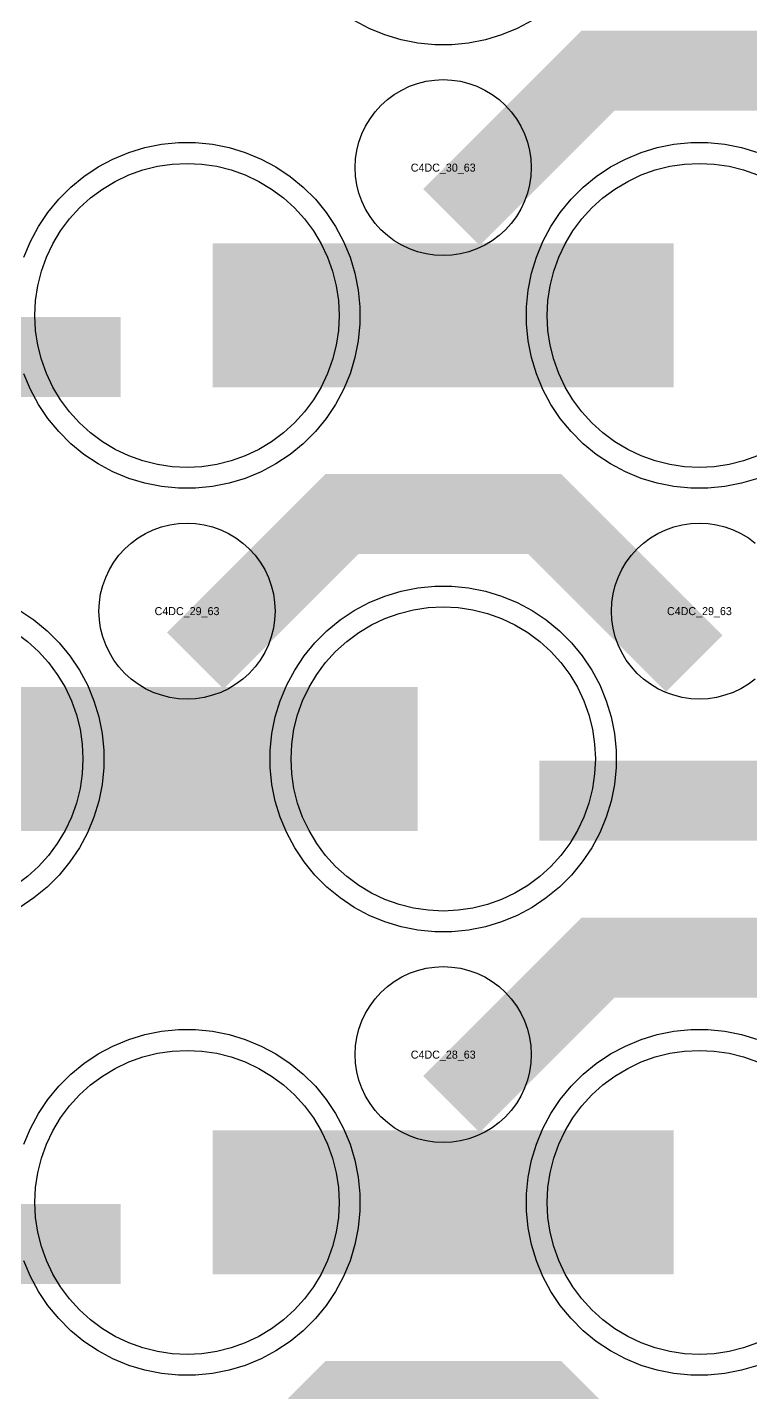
# Model space of a CAD drawing. Extents: x -11880 to 11880, y -14992 to 14992.
# Drawn here: x 8110.1 to 8336, y -11019.2 to -10592.6 of the extents above; entities that cross this region are included whole.
import ezdxf
from ezdxf.enums import TextEntityAlignment as Align

# ---------------------------------------------------------------- set-up
doc = ezdxf.new("R2010")
doc.units = 0
doc.header["$MEASUREMENT"] = 0
for name, color, linetype in [('GDS_775_DT_237', 138, 'CONTINUOUS'), ('RDL1_FS', 34, 'CONTINUOUS'), ('RDL_BS', 160, 'CONTINUOUS')]:
    doc.layers.add(name, color=color, linetype=linetype)

msp = doc.modelspace()

# ---------------------------------------------------------------- linework, layer by layer
at = {"layer": 'RDL1_FS', "color": 241, "true_color": 0xf7abae}
for points in [[(8160, -10730.149), (8155.343, -10729.92), (8150.732, -10729.236), (8146.209, -10728.104), (8141.819, -10726.532), (8137.605, -10724.54), (8133.605, -10722.142), (8129.86, -10719.364), (8126.406, -10716.234), (8123.276, -10712.78), (8120.498, -10709.035), (8118.1, -10705.035), (8116.108, -10700.821), (8114.536, -10696.431), (8113.404, -10691.908), (8112.72, -10687.297), (8112.491, -10682.64), (8112.72, -10677.983), (8113.404, -10673.372), (8114.536, -10668.849), (8116.108, -10664.459), (8118.1, -10660.245), (8120.498, -10656.245), (8123.276, -10652.5), (8126.406, -10649.046), (8129.86, -10645.916), (8133.605, -10643.138), (8137.605, -10640.74), (8141.819, -10638.748), (8146.209, -10637.176), (8150.732, -10636.044), (8155.343, -10635.36), (8160, -10635.131), (8164.657, -10635.36), (8169.268, -10636.044), (8173.791, -10637.176), (8178.181, -10638.748), (8182.395, -10640.74), (8186.395, -10643.138), (8190.14, -10645.916), (8193.594, -10649.046), (8196.724, -10652.5), (8199.502, -10656.245), (8201.9, -10660.245), (8203.892, -10664.459), (8205.464, -10668.849), (8206.596, -10673.372), (8207.28, -10677.983), (8207.509, -10682.64), (8207.28, -10687.297), (8206.596, -10691.908), (8205.464, -10696.431), (8203.892, -10700.821), (8201.9, -10705.035), (8199.502, -10709.035), (8196.724, -10712.78), (8193.594, -10716.234), (8190.14, -10719.364), (8186.395, -10722.142), (8182.395, -10724.54), (8178.181, -10726.532), (8173.791, -10728.104), (8169.268, -10729.236), (8164.657, -10729.92)], [(8160, -11007.279), (8155.343, -11007.05), (8150.732, -11006.366), (8146.209, -11005.234), (8141.819, -11003.662), (8137.605, -11001.67), (8133.605, -10999.272), (8129.86, -10996.494), (8126.406, -10993.364), (8123.276, -10989.91), (8120.498, -10986.165), (8118.1, -10982.165), (8116.108, -10977.951), (8114.536, -10973.561), (8113.404, -10969.038), (8112.72, -10964.427), (8112.491, -10959.77), (8112.72, -10955.113), (8113.404, -10950.502), (8114.536, -10945.979), (8116.108, -10941.589), (8118.1, -10937.375), (8120.498, -10933.375), (8123.276, -10929.63), (8126.406, -10926.176), (8129.86, -10923.046), (8133.605, -10920.268), (8137.605, -10917.87), (8141.819, -10915.878), (8146.209, -10914.306), (8150.732, -10913.174), (8155.343, -10912.49), (8160, -10912.261), (8164.657, -10912.49), (8169.268, -10913.174), (8173.791, -10914.306), (8178.181, -10915.878), (8182.395, -10917.87), (8186.395, -10920.268), (8190.14, -10923.046), (8193.594, -10926.176), (8196.724, -10929.63), (8199.502, -10933.375), (8201.9, -10937.375), (8203.892, -10941.589), (8205.464, -10945.979), (8206.596, -10950.502), (8207.28, -10955.113), (8207.509, -10959.77), (8207.28, -10964.427), (8206.596, -10969.038), (8205.464, -10973.561), (8203.892, -10977.951), (8201.9, -10982.165), (8199.502, -10986.165), (8196.724, -10989.91), (8193.594, -10993.364), (8190.14, -10996.494), (8186.395, -10999.272), (8182.395, -11001.67), (8178.181, -11003.662), (8173.791, -11005.234), (8169.268, -11006.366), (8164.657, -11007.05)]]:
    msp.add_lwpolyline(points, close=True, dxfattribs=at)
for points in [[(8338.181, -10726.532), (8333.791, -10728.104), (8329.268, -10729.236), (8324.657, -10729.92), (8320, -10730.149), (8315.343, -10729.92), (8310.732, -10729.236), (8306.209, -10728.104), (8301.819, -10726.532), (8297.605, -10724.54), (8293.605, -10722.142), (8289.86, -10719.364), (8286.406, -10716.234), (8283.276, -10712.78), (8280.498, -10709.035), (8278.1, -10705.035), (8276.108, -10700.821), (8274.536, -10696.431), (8273.404, -10691.908), (8272.72, -10687.297), (8272.491, -10682.64), (8272.72, -10677.983), (8273.404, -10673.372), (8274.536, -10668.849), (8276.108, -10664.459), (8278.1, -10660.245), (8280.498, -10656.245), (8283.276, -10652.5), (8286.406, -10649.046), (8289.86, -10645.916), (8293.605, -10643.138), (8297.605, -10640.74), (8301.819, -10638.748), (8306.209, -10637.176), (8310.732, -10636.044), (8315.343, -10635.36), (8320, -10635.131), (8324.657, -10635.36), (8329.268, -10636.044), (8333.791, -10637.176), (8338.181, -10638.748)], [(8338.181, -11003.662), (8333.791, -11005.234), (8329.268, -11006.366), (8324.657, -11007.05), (8320, -11007.279), (8315.343, -11007.05), (8310.732, -11006.366), (8306.209, -11005.234), (8301.819, -11003.662), (8297.605, -11001.67), (8293.605, -10999.272), (8289.86, -10996.494), (8286.406, -10993.364), (8283.276, -10989.91), (8280.498, -10986.165), (8278.1, -10982.165), (8276.108, -10977.951), (8274.536, -10973.561), (8273.404, -10969.038), (8272.72, -10964.427), (8272.491, -10959.77), (8272.72, -10955.113), (8273.404, -10950.502), (8274.536, -10945.979), (8276.108, -10941.589), (8278.1, -10937.375), (8280.498, -10933.375), (8283.276, -10929.63), (8286.406, -10926.176), (8289.86, -10923.046), (8293.605, -10920.268), (8297.605, -10917.87), (8301.819, -10915.878), (8306.209, -10914.306), (8310.732, -10913.174), (8315.343, -10912.49), (8320, -10912.261), (8324.657, -10912.49), (8329.268, -10913.174), (8333.791, -10914.306), (8338.181, -10915.878)]]:
    msp.add_lwpolyline(points, dxfattribs=at)
for points in [[(8168.002, -10682.64, 45, 45, 0), (8240.002, -10682.64, 45, 45, 0)], [(8240.002, -10682.64, 45, 45, 0), (8312.002, -10682.64, 45, 45, 0)], [(8168.002, -10959.77, 45, 45, 0), (8240.002, -10959.77, 45, 45, 0)], [(8240.002, -10959.77, 45, 45, 0), (8312.002, -10959.77, 45, 45, 0)]]:
    msp.add_lwpolyline(points, format="xyseb", dxfattribs=at)
at = {"layer": 'RDL1_FS'}
msp.add_lwpolyline([(8240, -10868.714), (8235.343, -10868.485), (8230.732, -10867.801), (8226.209, -10866.669), (8221.819, -10865.097), (8217.605, -10863.105), (8213.605, -10860.707), (8209.86, -10857.929), (8206.406, -10854.799), (8203.276, -10851.345), (8200.498, -10847.6), (8198.1, -10843.6), (8196.108, -10839.386), (8194.536, -10834.996), (8193.404, -10830.473), (8192.72, -10825.862), (8192.491, -10821.205), (8192.72, -10816.548), (8193.404, -10811.937), (8194.536, -10807.414), (8196.108, -10803.024), (8198.1, -10798.81), (8200.498, -10794.81), (8203.276, -10791.065), (8206.406, -10787.611), (8209.86, -10784.481), (8213.605, -10781.703), (8217.605, -10779.305), (8221.819, -10777.313), (8226.209, -10775.741), (8230.732, -10774.609), (8235.343, -10773.925), (8240, -10773.696), (8244.657, -10773.925), (8249.268, -10774.609), (8253.791, -10775.741), (8258.181, -10777.313), (8262.395, -10779.305), (8266.395, -10781.703), (8270.14, -10784.481), (8273.594, -10787.611), (8276.724, -10791.065), (8279.502, -10794.81), (8281.9, -10798.81), (8283.892, -10803.024), (8285.464, -10807.414), (8286.596, -10811.937), (8287.28, -10816.548), (8287.509, -10821.205), (8287.28, -10825.862), (8286.596, -10830.473), (8285.464, -10834.996), (8283.892, -10839.386), (8281.9, -10843.6), (8279.502, -10847.6), (8276.724, -10851.345), (8273.594, -10854.799), (8270.14, -10857.929), (8266.395, -10860.707), (8262.395, -10863.105), (8258.181, -10865.097), (8253.791, -10866.669), (8249.268, -10867.801), (8244.657, -10868.485)], close=True, dxfattribs=at)
msp.add_lwpolyline([(8106.395, -10781.703), (8110.14, -10784.481), (8113.594, -10787.611), (8116.724, -10791.065), (8119.502, -10794.81), (8121.9, -10798.81), (8123.892, -10803.024), (8125.464, -10807.414), (8126.596, -10811.937), (8127.28, -10816.548), (8127.509, -10821.205), (8127.28, -10825.862), (8126.596, -10830.473), (8125.464, -10834.996), (8123.892, -10839.386), (8121.9, -10843.6), (8119.502, -10847.6), (8116.724, -10851.345), (8113.594, -10854.799), (8110.14, -10857.929), (8106.395, -10860.707)], dxfattribs=at)
for points in [[(8088.002, -10821.205, 45, 45, 0), (8160.002, -10821.205, 45, 45, 0)], [(8160.002, -10821.205, 45, 45, 0), (8232.002, -10821.205, 45, 45, 0)]]:
    msp.add_lwpolyline(points, format="xyseb", dxfattribs=at)
at = {"layer": 'RDL_BS'}
for points in [[(8267.777, -10590.463), (8263.115, -10592.955), (8258.205, -10594.986), (8253.165, -10596.517), (8247.938, -10597.563), (8242.644, -10598.08), (8237.356, -10598.08), (8232.062, -10597.563), (8226.835, -10596.517), (8221.795, -10594.986), (8216.885, -10592.955), (8212.223, -10590.463)], [(8337.443, -10796.271), (8335.28, -10797.874), (8332.956, -10799.267), (8330.519, -10800.419), (8327.984, -10801.326), (8325.365, -10801.983), (8322.693, -10802.379), (8320, -10802.511), (8317.307, -10802.379), (8314.635, -10801.983), (8312.016, -10801.326), (8309.481, -10800.419), (8307.044, -10799.267), (8304.72, -10797.874), (8302.557, -10796.271), (8300.558, -10794.459), (8298.746, -10792.46), (8297.143, -10790.297), (8295.75, -10787.973), (8294.598, -10785.536), (8293.691, -10783.001), (8293.034, -10780.382), (8292.638, -10777.71), (8292.506, -10775.017), (8292.638, -10772.324), (8293.034, -10769.652), (8293.691, -10767.033), (8294.598, -10764.498), (8295.75, -10762.061), (8297.143, -10759.737), (8298.746, -10757.574), (8300.558, -10755.575), (8302.557, -10753.763), (8304.72, -10752.16), (8307.044, -10750.767), (8309.481, -10749.615), (8312.016, -10748.708), (8314.635, -10748.051), (8317.307, -10747.655), (8320, -10747.523), (8322.693, -10747.655), (8325.365, -10748.051), (8327.984, -10748.708), (8330.519, -10749.615), (8332.956, -10750.767), (8335.28, -10752.16), (8337.443, -10753.763)], [(8107.777, -10774.822), (8112.191, -10777.769), (8116.292, -10781.131), (8120.074, -10784.913), (8123.436, -10789.014), (8126.383, -10793.428), (8128.875, -10798.09), (8130.906, -10803), (8132.437, -10808.04), (8133.483, -10813.267), (8134, -10818.561), (8134, -10823.849), (8133.483, -10829.143), (8132.437, -10834.37), (8130.906, -10839.41), (8128.875, -10844.32), (8126.383, -10848.982), (8123.436, -10853.396), (8120.074, -10857.497), (8116.292, -10861.279), (8112.191, -10864.641), (8107.777, -10867.588)]]:
    msp.add_lwpolyline(points, dxfattribs=at)
for points in [[(8242.562, -10651.954, 25, 25, 0), (8288.377, -10606.139, 25, 25, 0), (8321.93, -10606.139, 25, 25, 0)], [(8398.401, -10652.853, 25, 25, 0), (8351.687, -10606.139, 25, 25, 0), (8321.929, -10606.139, 25, 25, 0)], [(8162.562, -10790.519, 25, 25, 0), (8208.377, -10744.704, 25, 25, 0), (8241.93, -10744.704, 25, 25, 0)], [(8318.401, -10791.418, 25, 25, 0), (8271.687, -10744.704, 25, 25, 0), (8241.929, -10744.704, 25, 25, 0)], [(8270.016, -10834.218, 25, 25, 0), (8379.281, -10834.218, 25, 25, 0)], [(8242.562, -10929.084, 25, 25, 0), (8288.377, -10883.269, 25, 25, 0), (8321.93, -10883.269, 25, 25, 0)], [(8398.401, -10929.983, 25, 25, 0), (8351.687, -10883.269, 25, 25, 0), (8321.929, -10883.269, 25, 25, 0)], [(8162.562, -11067.649, 25, 25, 0), (8208.377, -11021.834, 25, 25, 0), (8241.93, -11021.834, 25, 25, 0)], [(8318.401, -11068.548, 25, 25, 0), (8271.687, -11021.834, 25, 25, 0), (8241.929, -11021.834, 25, 25, 0)]]:
    msp.add_lwpolyline(points, format="xyseb", dxfattribs=at)
for points in [[(8240, -10663.946), (8237.307, -10663.814), (8234.635, -10663.418), (8232.016, -10662.761), (8229.481, -10661.854), (8227.044, -10660.702), (8224.72, -10659.309), (8222.557, -10657.706), (8220.558, -10655.894), (8218.746, -10653.895), (8217.143, -10651.732), (8215.75, -10649.408), (8214.598, -10646.971), (8213.691, -10644.436), (8213.034, -10641.817), (8212.638, -10639.145), (8212.506, -10636.452), (8212.638, -10633.759), (8213.034, -10631.087), (8213.691, -10628.468), (8214.598, -10625.933), (8215.75, -10623.496), (8217.143, -10621.172), (8218.746, -10619.009), (8220.558, -10617.01), (8222.557, -10615.198), (8224.72, -10613.595), (8227.044, -10612.202), (8229.481, -10611.05), (8232.016, -10610.143), (8234.635, -10609.486), (8237.307, -10609.09), (8240, -10608.958), (8242.693, -10609.09), (8245.365, -10609.486), (8247.984, -10610.143), (8250.519, -10611.05), (8252.956, -10612.202), (8255.28, -10613.595), (8257.443, -10615.198), (8259.442, -10617.01), (8261.254, -10619.009), (8262.857, -10621.172), (8264.25, -10623.496), (8265.402, -10625.933), (8266.309, -10628.468), (8266.966, -10631.087), (8267.362, -10633.759), (8267.494, -10636.452), (8267.362, -10639.145), (8266.966, -10641.817), (8266.309, -10644.436), (8265.402, -10646.971), (8264.25, -10649.408), (8262.857, -10651.732), (8261.254, -10653.895), (8259.442, -10655.894), (8257.443, -10657.706), (8255.28, -10659.309), (8252.956, -10660.702), (8250.519, -10661.854), (8247.984, -10662.761), (8245.365, -10663.418), (8242.693, -10663.814)], [(8160, -10802.511), (8157.307, -10802.379), (8154.635, -10801.983), (8152.016, -10801.326), (8149.481, -10800.419), (8147.044, -10799.267), (8144.72, -10797.874), (8142.557, -10796.271), (8140.558, -10794.459), (8138.746, -10792.46), (8137.143, -10790.297), (8135.75, -10787.973), (8134.598, -10785.536), (8133.691, -10783.001), (8133.034, -10780.382), (8132.638, -10777.71), (8132.506, -10775.017), (8132.638, -10772.324), (8133.034, -10769.652), (8133.691, -10767.033), (8134.598, -10764.498), (8135.75, -10762.061), (8137.143, -10759.737), (8138.746, -10757.574), (8140.558, -10755.575), (8142.557, -10753.763), (8144.72, -10752.16), (8147.044, -10750.767), (8149.481, -10749.615), (8152.016, -10748.708), (8154.635, -10748.051), (8157.307, -10747.655), (8160, -10747.523), (8162.693, -10747.655), (8165.365, -10748.051), (8167.984, -10748.708), (8170.519, -10749.615), (8172.956, -10750.767), (8175.28, -10752.16), (8177.443, -10753.763), (8179.442, -10755.575), (8181.254, -10757.574), (8182.857, -10759.737), (8184.25, -10762.061), (8185.402, -10764.498), (8186.309, -10767.033), (8186.966, -10769.652), (8187.362, -10772.324), (8187.494, -10775.017), (8187.362, -10777.71), (8186.966, -10780.382), (8186.309, -10783.001), (8185.402, -10785.536), (8184.25, -10787.973), (8182.857, -10790.297), (8181.254, -10792.46), (8179.442, -10794.459), (8177.443, -10796.271), (8175.28, -10797.874), (8172.956, -10799.267), (8170.519, -10800.419), (8167.984, -10801.326), (8165.365, -10801.983), (8162.693, -10802.379)], [(8237.356, -10875.205), (8232.062, -10874.688), (8226.835, -10873.642), (8221.795, -10872.111), (8216.885, -10870.08), (8212.223, -10867.588), (8207.809, -10864.641), (8203.708, -10861.279), (8199.926, -10857.497), (8196.564, -10853.396), (8193.617, -10848.982), (8191.125, -10844.32), (8189.094, -10839.41), (8187.563, -10834.37), (8186.517, -10829.143), (8186, -10823.849), (8186, -10818.561), (8186.517, -10813.267), (8187.563, -10808.04), (8189.094, -10803), (8191.125, -10798.09), (8193.617, -10793.428), (8196.564, -10789.014), (8199.926, -10784.913), (8203.708, -10781.131), (8207.809, -10777.769), (8212.223, -10774.822), (8216.885, -10772.33), (8221.795, -10770.299), (8226.835, -10768.768), (8232.062, -10767.722), (8237.356, -10767.205), (8242.644, -10767.205), (8247.938, -10767.722), (8253.165, -10768.768), (8258.205, -10770.299), (8263.115, -10772.33), (8267.777, -10774.822), (8272.191, -10777.769), (8276.292, -10781.131), (8280.074, -10784.913), (8283.436, -10789.014), (8286.383, -10793.428), (8288.875, -10798.09), (8290.906, -10803), (8292.437, -10808.04), (8293.483, -10813.267), (8294, -10818.561), (8294, -10823.849), (8293.483, -10829.143), (8292.437, -10834.37), (8290.906, -10839.41), (8288.875, -10844.32), (8286.383, -10848.982), (8283.436, -10853.396), (8280.074, -10857.497), (8276.292, -10861.279), (8272.191, -10864.641), (8267.777, -10867.588), (8263.115, -10870.08), (8258.205, -10872.111), (8253.165, -10873.642), (8247.938, -10874.688), (8242.644, -10875.205)], [(8240, -10941.076), (8237.307, -10940.944), (8234.635, -10940.548), (8232.016, -10939.891), (8229.481, -10938.984), (8227.044, -10937.832), (8224.72, -10936.439), (8222.557, -10934.836), (8220.558, -10933.024), (8218.746, -10931.025), (8217.143, -10928.862), (8215.75, -10926.538), (8214.598, -10924.101), (8213.691, -10921.566), (8213.034, -10918.947), (8212.638, -10916.275), (8212.506, -10913.582), (8212.638, -10910.889), (8213.034, -10908.217), (8213.691, -10905.598), (8214.598, -10903.063), (8215.75, -10900.626), (8217.143, -10898.302), (8218.746, -10896.139), (8220.558, -10894.14), (8222.557, -10892.328), (8224.72, -10890.725), (8227.044, -10889.332), (8229.481, -10888.18), (8232.016, -10887.273), (8234.635, -10886.616), (8237.307, -10886.22), (8240, -10886.088), (8242.693, -10886.22), (8245.365, -10886.616), (8247.984, -10887.273), (8250.519, -10888.18), (8252.956, -10889.332), (8255.28, -10890.725), (8257.443, -10892.328), (8259.442, -10894.14), (8261.254, -10896.139), (8262.857, -10898.302), (8264.25, -10900.626), (8265.402, -10903.063), (8266.309, -10905.598), (8266.966, -10908.217), (8267.362, -10910.889), (8267.494, -10913.582), (8267.362, -10916.275), (8266.966, -10918.947), (8266.309, -10921.566), (8265.402, -10924.101), (8264.25, -10926.538), (8262.857, -10928.862), (8261.254, -10931.025), (8259.442, -10933.024), (8257.443, -10934.836), (8255.28, -10936.439), (8252.956, -10937.832), (8250.519, -10938.984), (8247.984, -10939.891), (8245.365, -10940.548), (8242.693, -10940.944)]]:
    msp.add_lwpolyline(points, close=True, dxfattribs=at)
at = {"layer": 'RDL_BS', "color": 241, "true_color": 0xf7abae}
for points in [[(8109.094, -10664.435), (8111.125, -10659.525), (8113.617, -10654.863), (8116.564, -10650.449), (8119.926, -10646.348), (8123.708, -10642.566), (8127.809, -10639.204), (8132.223, -10636.257), (8136.885, -10633.765), (8141.795, -10631.734), (8146.835, -10630.203), (8152.062, -10629.157), (8157.356, -10628.64), (8162.644, -10628.64), (8167.938, -10629.157), (8173.165, -10630.203), (8178.205, -10631.734), (8183.115, -10633.765), (8187.777, -10636.257), (8192.191, -10639.204), (8196.292, -10642.566), (8200.074, -10646.348), (8203.436, -10650.449), (8206.383, -10654.863), (8208.875, -10659.525), (8210.906, -10664.435), (8212.437, -10669.475), (8213.483, -10674.702), (8214, -10679.996), (8214, -10685.284), (8213.483, -10690.578), (8212.437, -10695.805), (8210.906, -10700.845), (8208.875, -10705.755), (8206.383, -10710.417), (8203.436, -10714.831), (8200.074, -10718.932), (8196.292, -10722.714), (8192.191, -10726.076), (8187.777, -10729.023), (8183.115, -10731.515), (8178.205, -10733.546), (8173.165, -10735.077), (8167.938, -10736.123), (8162.644, -10736.64), (8157.356, -10736.64), (8152.062, -10736.123), (8146.835, -10735.077), (8141.795, -10733.546), (8136.885, -10731.515), (8132.223, -10729.023), (8127.809, -10726.076), (8123.708, -10722.714), (8119.926, -10718.932), (8116.564, -10714.831), (8113.617, -10710.417), (8111.125, -10705.755), (8109.094, -10700.845)], [(8338.205, -10733.546), (8333.165, -10735.077), (8327.938, -10736.123), (8322.644, -10736.64), (8317.356, -10736.64), (8312.062, -10736.123), (8306.835, -10735.077), (8301.795, -10733.546), (8296.885, -10731.515), (8292.223, -10729.023), (8287.809, -10726.076), (8283.708, -10722.714), (8279.926, -10718.932), (8276.564, -10714.831), (8273.617, -10710.417), (8271.125, -10705.755), (8269.094, -10700.845), (8267.563, -10695.805), (8266.517, -10690.578), (8266, -10685.284), (8266, -10679.996), (8266.517, -10674.702), (8267.563, -10669.475), (8269.094, -10664.435), (8271.125, -10659.525), (8273.617, -10654.863), (8276.564, -10650.449), (8279.926, -10646.348), (8283.708, -10642.566), (8287.809, -10639.204), (8292.223, -10636.257), (8296.885, -10633.765), (8301.795, -10631.734), (8306.835, -10630.203), (8312.062, -10629.157), (8317.356, -10628.64), (8322.644, -10628.64), (8327.938, -10629.157), (8333.165, -10630.203), (8338.205, -10631.734)], [(8109.094, -10941.565), (8111.125, -10936.655), (8113.617, -10931.993), (8116.564, -10927.579), (8119.926, -10923.478), (8123.708, -10919.696), (8127.809, -10916.334), (8132.223, -10913.387), (8136.885, -10910.895), (8141.795, -10908.864), (8146.835, -10907.333), (8152.062, -10906.287), (8157.356, -10905.77), (8162.644, -10905.77), (8167.938, -10906.287), (8173.165, -10907.333), (8178.205, -10908.864), (8183.115, -10910.895), (8187.777, -10913.387), (8192.191, -10916.334), (8196.292, -10919.696), (8200.074, -10923.478), (8203.436, -10927.579), (8206.383, -10931.993), (8208.875, -10936.655), (8210.906, -10941.565), (8212.437, -10946.605), (8213.483, -10951.832), (8214, -10957.126), (8214, -10962.414), (8213.483, -10967.708), (8212.437, -10972.935), (8210.906, -10977.975), (8208.875, -10982.885), (8206.383, -10987.547), (8203.436, -10991.961), (8200.074, -10996.062), (8196.292, -10999.844), (8192.191, -11003.206), (8187.777, -11006.153), (8183.115, -11008.645), (8178.205, -11010.676), (8173.165, -11012.207), (8167.938, -11013.253), (8162.644, -11013.77), (8157.356, -11013.77), (8152.062, -11013.253), (8146.835, -11012.207), (8141.795, -11010.676), (8136.885, -11008.645), (8132.223, -11006.153), (8127.809, -11003.206), (8123.708, -10999.844), (8119.926, -10996.062), (8116.564, -10991.961), (8113.617, -10987.547), (8111.125, -10982.885), (8109.094, -10977.975)], [(8338.205, -11010.676), (8333.165, -11012.207), (8327.938, -11013.253), (8322.644, -11013.77), (8317.356, -11013.77), (8312.062, -11013.253), (8306.835, -11012.207), (8301.795, -11010.676), (8296.885, -11008.645), (8292.223, -11006.153), (8287.809, -11003.206), (8283.708, -10999.844), (8279.926, -10996.062), (8276.564, -10991.961), (8273.617, -10987.547), (8271.125, -10982.885), (8269.094, -10977.975), (8267.563, -10972.935), (8266.517, -10967.708), (8266, -10962.414), (8266, -10957.126), (8266.517, -10951.832), (8267.563, -10946.605), (8269.094, -10941.565), (8271.125, -10936.655), (8273.617, -10931.993), (8276.564, -10927.579), (8279.926, -10923.478), (8283.708, -10919.696), (8287.809, -10916.334), (8292.223, -10913.387), (8296.885, -10910.895), (8301.795, -10908.864), (8306.835, -10907.333), (8312.062, -10906.287), (8317.356, -10905.77), (8322.644, -10905.77), (8327.938, -10906.287), (8333.165, -10907.333), (8338.205, -10908.864)]]:
    msp.add_lwpolyline(points, dxfattribs=at)
for points in [[(8030.016, -10695.653, 25, 25, 0), (8139.281, -10695.653, 25, 25, 0)], [(8030.016, -10972.783, 25, 25, 0), (8139.281, -10972.783, 25, 25, 0)]]:
    msp.add_lwpolyline(points, format="xyseb", dxfattribs=at)

# ---------------------------------------------------------------- texts
at = {"layer": 'GDS_775_DT_237'}
for s, p in [('C4DC_30_63', (8240, -10636.452)), ('C4DC_30_63', (8240, -10636.452)), ('C4DC_29_63', (8160, -10775.017)), ('C4DC_29_63', (8160, -10775.017)), ('C4DC_29_63', (8320, -10775.017)), ('C4DC_29_63', (8320, -10775.017)), ('C4DC_28_63', (8240, -10913.582)), ('C4DC_28_63', (8240, -10913.582))]:
    msp.add_text(s, height=2.5, dxfattribs=at).set_placement(p, align=Align.MIDDLE_CENTER)

doc.saveas('drawing.dxf')
